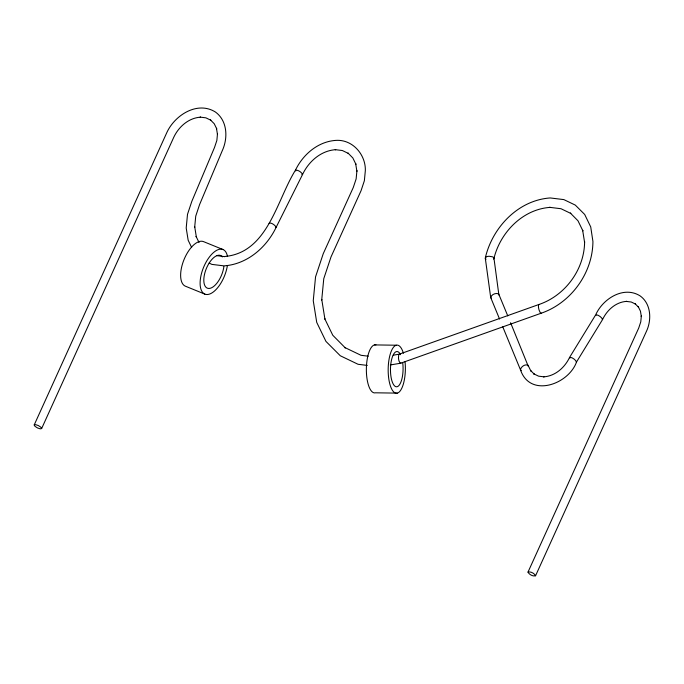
<?xml version="1.0" encoding="UTF-8"?>
<svg xmlns="http://www.w3.org/2000/svg" width="684" height="684" viewBox="0 0 684 684"><rect width="100%" height="100%" fill="white"/><g stroke="black" fill="none" stroke-linecap="round" stroke-linejoin="round"><path stroke-width="1.03" d="M528.287 366.359L510.589 322.737M498.892 294.992L493.942 258.116A5.027 2.12 -0.5 0 0 492.386 256.782L489.214 256.269A3.933 1.659 -0.5 0 0 486.281 256.885L485.307 258.261L490.702 297.523L499.551 319.026M493.566 259.082L493.942 258.116M485.341 257.765C492.437 227.447 518.13 200.181 550.201 197.95L563.847 199.6L575.287 205.089L584.692 214.468L590.728 226.934L592.925 241.461C592.754 273.096 570.935 303.072 541.035 313.272L400.602 363.23L390.325 364.948M493.899 258.612C500.192 232.526 522.559 209.304 550.133 207.372L549.688 207.338L561.008 208.731L570.832 213.442L570.353 213.075L577.971 220.761L582.905 230.901L582.657 230.328L584.572 242.281L584.606 241.691C584.469 269.522 565.112 295.727 538.804 304.542L399.259 354.184L393.24 355.193M191.648 247.48L188.168 240.255L186.202 228.011L187.51 214.306L191.802 201.412L214.519 147.462L216.854 140.451L217.495 133.782L217.452 134.372L216.477 128.301L216.734 128.874L214.237 123.744L210.381 119.854L210.852 120.222L205.875 117.836L200.13 117.126L200.583 117.169C188.673 117.922 178.772 126.694 173.822 137.151L41.639 428.552L40.236 428.859L37.483 427.936L34.978 426.32L34.2 424.952L166.597 133.081C174.3 115.545 197.137 100.557 215.426 112.022C227.49 120.786 228.088 138.031 222.309 150.6L199.6 204.542L195.744 216.118L194.666 227.319L194.709 226.737L196.351 237.006L196.103 236.433L199.061 242.529M521.259 370.702L520.49 369.864C520.763 366.718 525.09 363.82 528.022 365.205L530.878 371.036L530.579 370.454L534.281 374.199L533.785 373.857L538.582 376.166L544.113 376.841L543.66 376.85C555.28 376.114 564.856 367.479 569.652 357.287L595.73 314.76C602.775 298.908 623.526 285.51 640.062 295.856C651.117 303.696 651.835 319.77 646.491 331.218L535.563 575.766C533.016 576.663 529.142 574.534 527.997 572.123L638.711 328.063L640.763 321.882L641.336 315.991L641.327 316.572L640.472 311.211L638.249 306.654L638.548 307.227L635.137 303.79L635.641 304.132L631.229 302.012L626.134 301.387L626.587 301.379C615.865 302.054 607.041 310.04 602.621 319.445L576.535 361.973C568.584 384.451 530.109 398.25 520.49 369.864L502.774 326.849M527.997 572.123C530.545 571.226 534.418 573.354 535.563 575.766M34.2 424.952L35.602 424.636L38.364 425.559L40.86 427.184L41.639 428.552M602.399 319.573C602.775 317.727 596.123 313.255 595.986 315.478M576.313 362.101C576.689 360.246 570.037 355.774 569.909 358.006M301.926 174.634L302.584 174.411C308.698 161.484 320.941 150.625 335.673 149.685L335.22 149.651L342.342 150.523L348.524 153.49L348.045 153.113L352.833 157.944L355.928 164.314L355.68 163.741L356.886 171.265L356.928 170.684L356.133 178.926L353.295 187.459L323.25 253.678L315.546 276.866L313.255 300.729L316.726 322.378L325.952 341.41L340.29 355.757L358.065 364.281L367.291 365.418M275.498 227.507L276.156 227.285L302.584 174.411C301.405 172.069 298.053 169.837 295.454 170.179C276.695 200.07 267.897 253.131 224.096 256.56L224.549 256.603L216.768 255.645M374.473 344.907L396.267 345.223M397.276 393.12L375.473 392.804A24.06 8.601 -89.2 0 1 366.368 369.009A24.06 8.601 -89.2 0 1 375.969 344.873M368.248 356.193L361.007 355.295L344.856 347.549L345.334 347.925L332.783 335.263L324.661 318.556L324.909 319.129L321.762 299.455L321.711 300.037L323.771 278.679L331.005 256.936L361.049 190.716L364.367 180.73L365.341 170.572C365.795 154.575 352.525 139.211 335.835 140.391C317.992 141.545 302.961 154.498 295.454 170.179L295.753 170.966M223.087 249.583L203.61 241.657A24.06 11.303 -67.9 0 0 184.064 259.501A24.06 11.303 -67.9 0 0 185.338 286.168L204.815 294.094M209.142 263.075L211.886 264.392L223.933 265.862C247.018 264.366 266.444 247.582 276.156 227.285C275.207 225.139 270.838 222.009 269.051 223.386M491.463 298.327L490.702 297.523C491.343 294.445 495.934 292.564 498.679 293.94L507.776 315.905M400.012 354.594L399.627 354.244A4.745 1.385 82.2 0 0 398.687 354.987L398.481 357.912A4.489 1.317 82.2 0 0 399.123 361.297L400.234 363.178A4.745 1.385 82.2 0 0 400.918 362.973M405.048 361.776A24.06 8.601 -89.2 0 1 395.822 393.163A24.06 8.601 -89.2 0 1 389.205 358.459A24.06 8.601 -89.2 0 1 403.432 353.269M402.756 363.033A17.63 6.301 -89.2 0 1 396.771 386.785A17.63 6.301 -89.2 0 1 390.786 364.221A17.63 6.301 -89.2 0 1 400.542 354.671M227.404 265.469A24.06 11.303 -67.9 0 1 206.021 294.445A24.06 11.303 -67.9 0 1 206.217 261.878A24.06 11.303 -67.9 0 1 227.456 256.423M223.899 266.478A17.63 8.285 -67.9 0 1 209.458 288.426A17.63 8.285 -67.9 0 1 206.32 268.607A17.63 8.285 -67.9 0 1 222.386 256.919M486.085 259.21A5.027 2.12 -0.5 0 1 485.307 258.261M541.275 313.05A4.779 1.137 75.9 0 1 540.36 312.836L539.18 310.322A4.378 1.043 75.9 0 1 538.445 306.979L538.564 304.765A4.779 1.137 75.9 0 1 539.12 304.619"/></g></svg>
